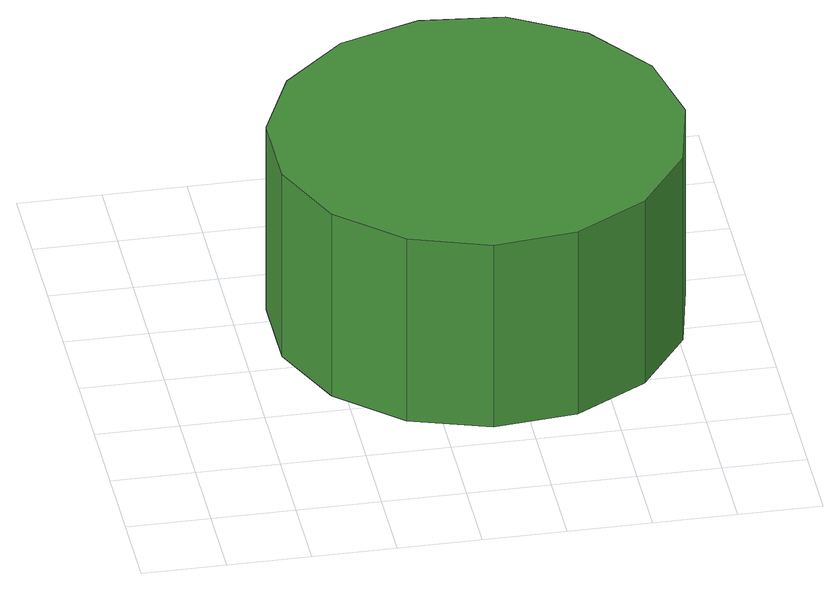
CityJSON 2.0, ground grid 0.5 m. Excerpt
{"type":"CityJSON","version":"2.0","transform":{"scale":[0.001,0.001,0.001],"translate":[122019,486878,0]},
"CityObjects":{
"tree1":{"type":"SolitaryVegetationObject","attributes":{"function":"something"},"geometry":[{"type":"MultiSurface","lod":"1","boundaries":[[[0,1,2,3,4,5,6,7,8,9,10,11,12,13,14]],[[15,16,17,18,19,20,21,22,23,24,25,26,27,28,29]],[[0,29,28,1]],[[1,28,27,2]],[[2,27,26,3]],[[3,26,25,4]],[[4,25,24,5]],[[5,24,23,6]],[[6,23,22,7]],[[7,22,21,8]],[[8,21,20,9]],[[9,20,19,10]],[[10,19,18,11]],[[11,18,17,12]],[[12,17,16,13]],[[13,16,15,14]],[[14,15,29,0]]]}]}
},
"vertices":[
[3125,1879,2190],[3020,2375,2190],[2721,2786,2190],[2282,3040,2190],[1777,3093,2190],[1295,2936,2190],[917,2596,2190],[711,2133,2190],[711,1625,2190],[917,1162,2190],[1295,822,2190],[1777,665,2190],[2282,718,2190],[2721,972,2190],[3020,1383,2190],[3020,1383,940],[2721,972,940],[2282,718,940],[1777,665,940],[1295,822,940],[917,1162,940],[711,1625,940],[711,2133,940],[917,2596,940],[1295,2936,940],[1777,3093,940],[2282,3040,940],[2721,2786,940],[3020,2375,940],[3125,1879,940]
]}
